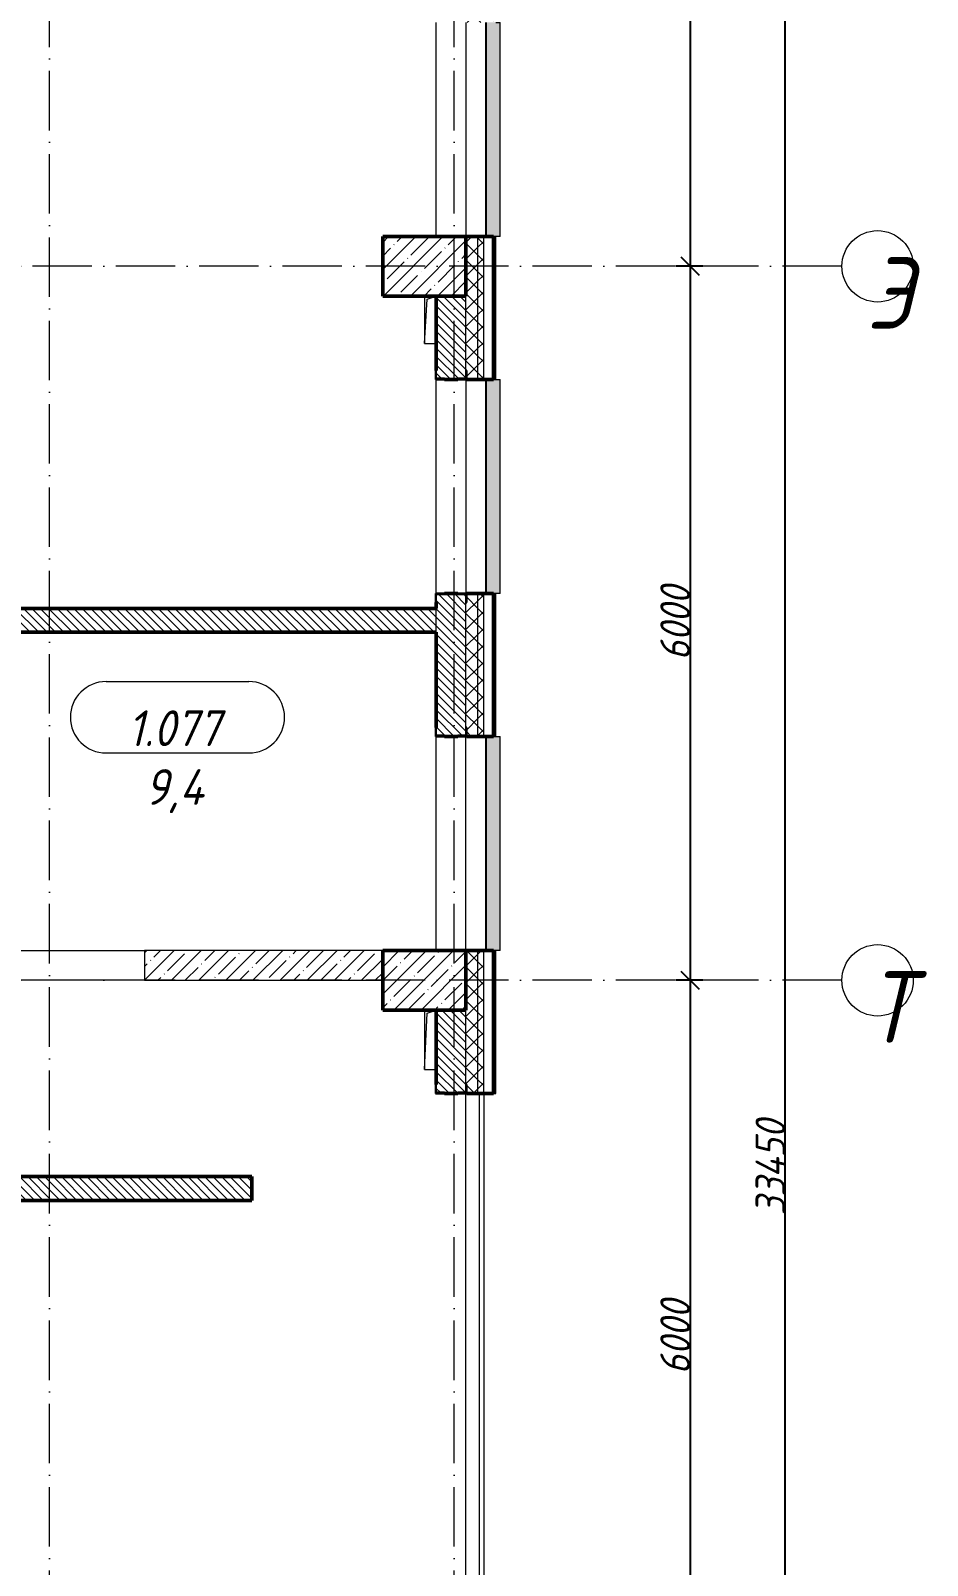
# Model space of a CAD drawing. Header units: millimetres. Extents: x -12989 to 629078, y -109036 to 555275.
# Drawn here: x 532906 to 540439, y 293457 to 306353 of the extents above; entities that cross this region are included whole.
import ezdxf

# ---------------------------------------------------------------- set-up
doc = ezdxf.new("R2010")
doc.units = ezdxf.units.MM
doc.linetypes.add('50_200_ШТРИХ_1Т_ш5_п1_п1_', pattern=[700, 500, -100, 0, -100])
for name, color, linetype, lineweight in [('A-____-____-DIMS', 7, 'Continuous', 9), ('A-GENM-____-MCUT', 7, 'Continuous', 25), ('A-GENM-____-OTLN', 7, 'Continuous', 9), ('A-GENM-____-OTLN-1', 7, 'Continuous', 25), ('A-GLAZ-____-OTLN', 7, 'Continuous', 9), ('A-WALL-____-MCUT-1', 7, 'Continuous', 9), ('A-WALL-____-MCUT-2', 7, 'Continuous', 50), ('A-WALL-____-MCUT-3', 7, 'Continuous', 9), ('A-WALL-____-OTLN', 7, 'Continuous', 9), ('A-WALL-____-PATT-1', 7, 'Continuous', 9), ('A-WALL-FNSH-MCUT-1', 7, 'Continuous', 9), ('S-COLS-____-MCUT', 7, 'Continuous', 50), ('S-COLS-____-OTLN', 7, 'Continuous', 9), ('S-GRID-____-IDEN', 7, 'Continuous', 9), ('S-GRID-____-OTLN-1', 7, '50_200_ШТРИХ_1Т_ш5_п1_п1_', 9)]:
    doc.layers.add(name, color=color, linetype=linetype, lineweight=lineweight)
doc.layers.add('A-AREA-IDEN-1', color=7, linetype='Continuous', lineweight=9, true_color=0xaaaaaa)
doc.layers.add('A-GLAZ-____-OTLN-1', color=7, linetype='Continuous', lineweight=9, true_color=0xc0c0c0)
doc.styles.add('ISOCPEUR_I', font='isocpeui.ttf', dxfattribs={"width": 0.9, "height": 2.5})
doc.styles.add('ISOCPEUR_I_9', font='isocpeui.ttf', dxfattribs={"width": 0.9, "height": 250})
doc.dimstyles.new('ISO-2_5_0_9К_БОЛЬШОЙ_ОСИ', dxfattribs={"dimscale": 304.8, "dimtxt": 248.995294, "dimasz": 0.492126, "dimexe": 0.393701, "dimexo": 0, "dimgap": 0, "dimtad": 1, "dimdec": 0, "dimzin": 0, "dimdsep": 46, "dimtxsty": 'ISOCPEUR_I_9', "dimblk1": 'OBLIQUE', "dimblk2": 'OBLIQUE', "dimsah": 1, "dimcen": 0.09, "dimdle": 0.393701, "dimazin": 0, "dimtfac": 1, "dimtdec": 4, "dimtix": 1, "dimtmove": 0, "dimatfit": 3, "dimfxl": 1, "dimtvp": 1, "dimtolj": 1, "dimtzin": 0, "dimarcsym": 2})
pattern_1 = [(135, (513013.31, 265891.49), (-35.35534, -35.35534), [])]
pattern_2 = [(45, (513013.31, 265891.49), (-70.71068, 70.71068), []), (135, (513013.31, 265891.49), (-70.71068, -70.71068), [])]

# ---------------------------------------------------------------- blocks, each defined once
blk = doc.blocks.new('BSC_Колонна _Прямоугольная - 500х700-25976089-АР1_План отверстий 1 этажа в осях 1-64_А-ГГ')
at = {"layer": 'S-COLS-____-OTLN'}
h = blk.add_hatch(dxfattribs=at)
h.set_pattern_fill('FP_29', color=256, style=0, pattern_type=2)
h.set_pattern_definition([(315, (-32481.04, 23200), (114.04925, 114.04925), []), (315, (-32481.04, 23085.95), (114.04925, 114.04925), [201.613, -40.323, 3.353, -36.97])])
h.paths.add_polyline_path([(-250, 350), (-250, -350), (250, -350), (250, 350)], flags=0)
at = {"layer": 'S-COLS-____-MCUT'}
for p, q in [((250, 350), (-250, 350)), ((-250, 350), (-250, -350)), ((250, -350), (250, 350)), ((-250, -350), (250, -350))]:
    blk.add_line(p, q, dxfattribs=at)
blk = doc.blocks.new('BSC_Колонна _Прямоугольная - 500х700-V3-АР1_План отверстий 1 этажа в осях 1-64_А-ГГ')
at = {"layer": 'S-COLS-____-OTLN'}
h = blk.add_hatch(dxfattribs=at)
h.set_pattern_fill('FP_31', color=256, style=0, pattern_type=2)
h.set_pattern_definition([(315, (-38481.04, 23200), (114.04925, 114.04925), []), (315, (-38481.04, 23085.95), (114.04925, 114.04925), [201.613, -40.323, 3.353, -36.97])])
h.paths.add_polyline_path([(-250, 238), (-250, -350), (250, -350), (250, 350), (-250, 350)], flags=0)
at = {"layer": 'S-COLS-____-MCUT'}
for p, q in [((250, 350), (-250, 350)), ((-250, 350), (-250, -350)), ((250, -350), (250, 350)), ((-250, -350), (250, -350))]:
    blk.add_line(p, q, dxfattribs=at)
blk = doc.blocks.new('Фахверк_СКБ_Уголок - 250_2700-27497298-АР1_План отверстий 1 этажа в осях 1-64_А-ГГ')
at = {"layer": 'A-GENM-____-MCUT'}
for p, q in [((200, 181), (125, 181)), ((125, 181), (125, 106)), ((131, 106), (131, 175)), ((131, 175), (200, 175)), ((200, 175), (200, 181)), ((125, 106), (131, 106)), ((131, -6), (125, -6)), ((125, -6), (125, -81)), ((125, -81), (200, -81)), ((131, -75), (131, -6)), ((200, -75), (131, -75)), ((200, -81), (200, -75))]:
    blk.add_line(p, q, dxfattribs=at)
blk = doc.blocks.new('AR_Отверстие прямоугольное _в плите_ - AR_Отверстие прямоугольное _в плите_-30511831-АР1_План отверстий 1 этажа в осях 1-64_А-ГГ')
at = {"layer": 'A-GENM-____-OTLN'}
for p, q in [((-50, 250), (-50, -250)), ((-50, -250), (-25, 225)), ((-25, 225), (50, 250)), ((-50, -250), (50, -250))]:
    blk.add_line(p, q, dxfattribs=at)
blk = doc.blocks.new('AR_Отверстие прямоугольное _в плите_ - AR_Отверстие прямоугольное _в плите_-V191-АР1_План отверстий 1 этажа в осях 1-64_А-ГГ')
at = {"layer": 'A-GENM-____-OTLN'}
for p, q in [((-50, 200), (-50, -200)), ((-50, -200), (-25, 175)), ((-25, 175), (50, 200)), ((-50, -200), (50, -200))]:
    blk.add_line(p, q, dxfattribs=at)
blk = doc.blocks.new('Отлив_СКБ - Отлив витража_120_НВФ-V210-АР1_План отверстий 1 этажа в осях 1-64_А-ГГ')
at = {"layer": 'A-GLAZ-____-OTLN-1'}
for points in [[(0, -2), (1800, -2), (1800, 0), (0, 0)], [(51, -120), (1800, -120), (1800, -2), (0, -2), (0, -120)]]:
    blk.add_hatch(color=256, dxfattribs=at).paths.add_polyline_path(points, flags=0)
at = {"layer": 'A-GLAZ-____-OTLN'}
for p, q in [((0, 0), (1800, 0)), ((1800, -2), (0, -2)), ((0, -120), (0, -83)), ((0, -120), (1800, -120)), ((1800, -83), (1800, -120))]:
    blk.add_line(p, q, dxfattribs=at)
blk = doc.blocks.new('Ось сетки - Круг_Ø6_00__ISO-2_5_0_9K_-25732049-АР1_План отверстий 1 этажа в осях 1-64_А-ГГ')
at = {"layer": 'S-GRID-____-IDEN'}
blk.add_circle((0, 0), 3, dxfattribs=at)
blk = doc.blocks.new('_Oblique')
at = {"color": 0, "linetype": 'ByBlock', "lineweight": -2}
blk.add_line((-0.5, -0.5), (0.5, 0.5), dxfattribs=at)
blk = doc.blocks.new('*D5780')
at = {"layer": 'A-____-____-DIMS', "color": 0, "lineweight": -2, "transparency": 16777216}
for p, q in [((538446, 309993), (538446, 304253)), ((538552, 309873), (538326, 309873)), ((538552, 304373), (538326, 304373))]:
    blk.add_line(p, q, dxfattribs=at)
at = {"layer": 'Defpoints', "color": 0, "transparency": 16777216}
for p in [(538552, 309873), (538446, 304373), (538552, 304373)]:
    blk.add_point(p, dxfattribs=at)
at = {"layer": 'A-____-____-DIMS', "color": 0, "lineweight": -2, "transparency": 16777216, "xscale": 150, "yscale": 150, "zscale": 150}
for p, rotation in [((538446, 309873), 90), ((538446, 304373), 270)]:
    blk.add_blockref('_Oblique', p, dxfattribs=dict(at, rotation=rotation))
at = {"layer": 'A-____-____-DIMS', "color": 0, "transparency": 16777216, "insert": (538321, 307123), "char_height": 250, "width": 758.48, "attachment_point": 5, "rotation": 90, "style": 'ISOCPEUR_I_9'}
blk.add_mtext('\\A1;5500', dxfattribs=at)
blk = doc.blocks.new('*D5781')
at = {"layer": 'A-____-____-DIMS', "color": 0, "lineweight": -2, "transparency": 16777216}
for p, q in [((538446, 304493), (538446, 298253)), ((538552, 304373), (538326, 304373)), ((538552, 298373), (538326, 298373))]:
    blk.add_line(p, q, dxfattribs=at)
at = {"layer": 'Defpoints', "color": 0, "transparency": 16777216}
for p in [(538552, 304373), (538446, 298373), (538552, 298373)]:
    blk.add_point(p, dxfattribs=at)
at = {"layer": 'A-____-____-DIMS', "color": 0, "lineweight": -2, "transparency": 16777216, "xscale": 150, "yscale": 150, "zscale": 150}
for p, rotation in [((538446, 304373), 90), ((538446, 298373), 270)]:
    blk.add_blockref('_Oblique', p, dxfattribs=dict(at, rotation=rotation))
at = {"layer": 'A-____-____-DIMS', "color": 0, "transparency": 16777216, "insert": (538321, 301373), "char_height": 250, "width": 758.48, "attachment_point": 5, "rotation": 90, "style": 'ISOCPEUR_I_9'}
blk.add_mtext('\\A1;6000', dxfattribs=at)
blk = doc.blocks.new('*D5782')
at = {"layer": 'A-____-____-DIMS', "color": 0, "lineweight": -2, "transparency": 16777216}
for p, q in [((538446, 298493), (538446, 292253)), ((538552, 298373), (538326, 298373)), ((538552, 292373), (538326, 292373))]:
    blk.add_line(p, q, dxfattribs=at)
at = {"layer": 'Defpoints', "color": 0, "transparency": 16777216}
for p in [(538552, 298373), (538446, 292373), (538552, 292373)]:
    blk.add_point(p, dxfattribs=at)
at = {"layer": 'A-____-____-DIMS', "color": 0, "lineweight": -2, "transparency": 16777216, "xscale": 150, "yscale": 150, "zscale": 150}
for p, rotation in [((538446, 298373), 90), ((538446, 292373), 270)]:
    blk.add_blockref('_Oblique', p, dxfattribs=dict(at, rotation=rotation))
at = {"layer": 'A-____-____-DIMS', "color": 0, "transparency": 16777216, "insert": (538321, 295373), "char_height": 250, "width": 758.48, "attachment_point": 5, "rotation": 90, "style": 'ISOCPEUR_I_9'}
blk.add_mtext('\\A1;6000', dxfattribs=at)
blk = doc.blocks.new('*D5786')
at = {"layer": 'A-____-____-DIMS', "color": 0, "lineweight": -2, "transparency": 16777216}
for p, q in [((539246, 279953), (539246, 313643)), ((539140, 313523), (539366, 313523)), ((539140, 280073), (539366, 280073))]:
    blk.add_line(p, q, dxfattribs=at)
at = {"layer": 'Defpoints', "color": 0, "transparency": 16777216}
for p in [(539140, 313523), (539246, 313523), (539140, 280073)]:
    blk.add_point(p, dxfattribs=at)
at = {"layer": 'A-____-____-DIMS', "color": 0, "lineweight": -2, "transparency": 16777216, "xscale": 150, "yscale": 150, "zscale": 150}
for p, rotation in [((539246, 313523), 90), ((539246, 280073), 270)]:
    blk.add_blockref('_Oblique', p, dxfattribs=dict(at, rotation=rotation))
at = {"layer": 'A-____-____-DIMS', "color": 0, "transparency": 16777216, "insert": (539121, 296798), "char_height": 250, "width": 971.08, "attachment_point": 5, "rotation": 90, "style": 'ISOCPEUR_I_9'}
blk.add_mtext('\\A1;33450', dxfattribs=at)
blk = doc.blocks.new('AAR_СКБ_Марка_помещения_1_5 ммп - Номер _ Площадь-27962135-АИ_План этажа_Стены_1')
at = {"layer": 'A-AREA-IDEN-1'}
for p, q in [((-2.987, 3), (3.013, 3)), ((-2.987, 0), (3.013, 0))]:
    blk.add_line(p, q, dxfattribs=at)
for centre, start, end in [((-2.987, 1.5), 90, 270), ((3.013, 1.5), 270, 90)]:
    blk.add_arc(centre, 1.5, start, end, dxfattribs=at)

msp = doc.modelspace()

# ---------------------------------------------------------------- hatches: boundary and pattern name
at = {"layer": 'A-WALL-____-PATT-1'}
h = msp.add_hatch(dxfattribs=at)
h.set_pattern_fill('FP_1', color=256, style=0, pattern_type=2)
h.set_pattern_definition(pattern_2)
h.paths.add_polyline_path([(536663.3109, 275422.5335), (536663.3109, 277622.5335), (536569.3109, 277622.5335), (536569.3109, 277547.5335), (536563.3109, 277547.5335), (536563.3109, 275422.5335)], flags=0)
h.paths.add_polyline_path([(536569.3109, 279422.5335), (536663.3109, 279422.5335), (536663.3109, 292622.5335), (536563.3109, 292622.5335), (536563.3109, 279497.5335), (536569.3109, 279497.5335), (536569.3109, 279428.5335)], flags=0)
h.paths.add_polyline_path([(536569.3109, 297422.5335), (536663.3109, 297422.5335), (536663.3109, 298622.5335), (536563.3109, 298622.5335), (536563.3109, 297497.5335), (536569.3109, 297497.5335), (536569.3109, 297428.5335)], flags=0)
h.paths.add_polyline_path([(536569.3109, 300422.5335), (536663.3109, 300422.5335), (536663.3109, 301622.5335), (536569.3109, 301622.5335), (536569.3109, 301547.5335), (536563.3109, 301547.5335), (536563.3109, 300497.5335), (536569.3109, 300497.5335), (536569.3109, 300428.5335)], flags=0)
h.paths.add_polyline_path([(536663.3109, 303422.5335), (536663.3109, 304622.5335), (536563.3109, 304622.5335), (536563.3109, 303497.5335), (536569.3109, 303497.5335), (536569.3109, 303422.5335)], flags=0)
h.paths.add_polyline_path([(536569.3109, 306422.5335), (536663.3109, 306422.5335), (536663.3109, 307442.5335), (536563.3109, 307442.5335), (536563.3109, 306497.5335), (536569.3109, 306497.5335), (536569.3109, 306428.5335)], flags=0)
h = msp.add_hatch(dxfattribs=at)
h.set_pattern_fill('FP_1', color=256, style=0, pattern_type=2)
h.set_pattern_definition(pattern_2)
h.paths.add_polyline_path([(536713.3109, 275422.5335), (536713.3109, 277622.5335), (536663.3109, 277622.5335), (536663.3109, 275422.5335)], flags=0)
h.paths.add_polyline_path([(536663.3109, 279422.5335), (536713.3109, 279422.5335), (536713.3109, 292622.5335), (536663.3109, 292622.5335), (536663.3109, 280385.8815)], flags=0)
h.paths.add_polyline_path([(536713.3109, 297422.5335), (536713.3109, 298622.5335), (536663.3109, 298622.5335), (536663.3109, 297422.5335)], flags=0)
h.paths.add_polyline_path([(536713.3109, 300422.5335), (536713.3109, 301622.5335), (536663.3109, 301622.5335), (536663.3109, 300422.5335)], flags=0)
h.paths.add_polyline_path([(536663.3109, 303422.5335), (536713.3109, 303422.5335), (536713.3109, 304622.5335), (536663.3109, 304622.5335), (536663.3109, 304465.7133)], flags=0)
h.paths.add_polyline_path([(536713.3109, 306422.5335), (536713.3109, 307442.5335), (536663.3109, 307442.5335), (536663.3109, 306422.5335)], flags=0)
h = msp.add_hatch(dxfattribs=at)
h.set_pattern_fill('FP_3', color=256, style=0, pattern_type=2)
h.set_pattern_definition([(45, (513013.31, 265891.49), (-85.5366, 85.5366), []), (45, (513070.34, 265891.49), (-85.5366, 85.5366), [])])
h.paths.add_polyline_path([(536813.3109, 275612.5335), (536813.3109, 277622.5335), (536793.3109, 277622.5335), (536793.3109, 275612.5335)], flags=0)
h.paths.add_polyline_path([(536813.3109, 279422.5335), (536813.3109, 292622.5335), (536793.3109, 292622.5335), (536793.3109, 279422.5335)], flags=0)
h.paths.add_polyline_path([(536793.3109, 297422.5335), (536813.3109, 297422.5335), (536813.3109, 298622.5335), (536793.3109, 298622.5335), (536793.3109, 297585.7614)], flags=0)
h.paths.add_polyline_path([(536813.3109, 300422.5335), (536813.3109, 301622.5335), (536793.3109, 301622.5335), (536793.3109, 300422.5335)], flags=0)
h.paths.add_polyline_path([(536813.3109, 303422.5335), (536813.3109, 304622.5335), (536793.3109, 304622.5335), (536793.3109, 303422.5335)], flags=0)
h.paths.add_polyline_path([(536813.3109, 306422.5335), (536813.3109, 307442.5335), (536793.3109, 307442.5335), (536793.3109, 306422.5335)], flags=0)
h = msp.add_hatch(dxfattribs=at)
h.set_pattern_fill('FP_6', color=256, style=0, pattern_type=2)
h.set_pattern_definition(pattern_1)
h.paths.add_polyline_path([(536494.3109, 300422.5335), (536494.3109, 300428.5335), (536563.3109, 300428.5335), (536563.3109, 301616.5335), (536494.3109, 301616.5335), (536494.3109, 301622.5335), (536382.3109, 301622.5335), (536382.3109, 301616.5335), (536313.3109, 301616.5335), (536313.3109, 300428.5335), (536382.3109, 300428.5335), (536382.3109, 300422.5335)], flags=0)
h.paths.add_polyline_path([(536494.3109, 303422.5335), (536494.3109, 303428.5335), (536563.3109, 303428.5335), (536563.3109, 304122.5335), (536313.3109, 304122.5335), (536313.3109, 303428.5335), (536382.3109, 303428.5335), (536382.3109, 303422.5335)], flags=0)
h = msp.add_hatch(dxfattribs=at)
h.set_pattern_fill('FP_6', color=256, style=0, pattern_type=2)
h.set_pattern_definition(pattern_1)
h.paths.add_polyline_path([(536313.3109, 301297.5335), (536313.3109, 301497.5335), (532363.3109, 301497.5335), (532363.3109, 301297.5335), (535975.3966, 301297.5335)], flags=0)
h = msp.add_hatch(dxfattribs=at)
h.set_pattern_fill('FP_27', color=256, style=0, pattern_type=2)
h.set_pattern_definition([(45, (513013.31, 265891.49), (-114.04925, 114.04925), []), (45, (513127.36, 265891.49), (-114.04925, 114.04925), [201.612, -40.322, 3.353, -36.97])])
h.paths.add_polyline_path([(535863.3109, 298372.5335), (535863.3109, 298622.5335), (533863.3109, 298622.5335), (533863.3109, 298372.5335), (534207.9323, 298372.5335)], flags=0)
h.paths.add_polyline_path([(532713.3109, 298372.5335), (532713.3109, 298622.5335), (532013.3109, 298622.5335), (532013.3109, 298372.5335), (532440.468, 298372.5335)], flags=0)
h.paths.add_polyline_path([(530863.3109, 298372.5335), (530863.3109, 298622.5335), (527613.3109, 298622.5335), (527613.3109, 298372.5335), (530673.0037, 298372.5335)], flags=0)
h = msp.add_hatch(dxfattribs=at)
h.set_pattern_fill('FP_6', color=256, style=0, pattern_type=2)
h.set_pattern_definition(pattern_1)
h.paths.add_polyline_path([(536494.3109, 297422.5335), (536494.3109, 297428.5335), (536563.3109, 297428.5335), (536563.3109, 298122.5335), (536313.3109, 298122.5335), (536313.3109, 297428.5335), (536382.3109, 297428.5335), (536382.3109, 297422.5335)], flags=0)
h = msp.add_hatch(dxfattribs=at)
h.set_pattern_fill('FP_6', color=256, style=0, pattern_type=2)
h.set_pattern_definition(pattern_1)
h.paths.add_polyline_path([(534763.3109, 296522.5335), (534763.3109, 296722.5335), (525463.3109, 296722.5335), (525463.3109, 296522.5335), (534207.9323, 296522.5335)], flags=0)

# ---------------------------------------------------------------- linework, layer by layer
at = {"layer": 'A-WALL-____-MCUT-1'}
for p, q in [((535863.3109, 298622.5335), (533863.3109, 298622.5335)), ((533863.3109, 298622.5335), (533863.3109, 298372.5335)), ((533863.3109, 298372.5335), (535863.3109, 298372.5335))]:
    msp.add_line(p, q, dxfattribs=at)
at = {"layer": 'A-WALL-____-MCUT-2'}
for p, q in [((536793.3109, 304622.5335), (536563.3109, 304622.5335)), ((536793.3109, 304622.5335), (536793.3109, 303422.5335)), ((536313.3109, 304122.5335), (536313.3109, 303497.5335)), ((536382.3109, 303422.5335), (536494.3109, 303422.5335)), ((536569.3109, 303422.5335), (536793.3109, 303422.5335)), ((536313.3109, 301547.5335), (536313.3109, 301497.5335)), ((536494.3109, 301622.5335), (536382.3109, 301622.5335)), ((536793.3109, 301622.5335), (536569.3109, 301622.5335)), ((536793.3109, 301622.5335), (536793.3109, 300422.5335)), ((536313.3109, 301497.5335), (532363.3109, 301497.5335)), ((532163.3109, 301297.5335), (536313.3109, 301297.5335)), ((536313.3109, 301297.5335), (536313.3109, 300497.5335)), ((536382.3109, 300422.5335), (536494.3109, 300422.5335)), ((536569.3109, 300422.5335), (536793.3109, 300422.5335)), ((536793.3109, 298622.5335), (536563.3109, 298622.5335)), ((536793.3109, 298622.5335), (536793.3109, 297422.5335)), ((536313.3109, 298122.5335), (536313.3109, 297497.5335)), ((536382.3109, 297422.5335), (536494.3109, 297422.5335)), ((536569.3109, 297422.5335), (536793.3109, 297422.5335)), ((534763.3109, 296722.5335), (525463.3109, 296722.5335)), ((534763.3109, 296522.5335), (534763.3109, 296722.5335)), ((525463.3109, 296522.5335), (534763.3109, 296522.5335))]:
    msp.add_line(p, q, dxfattribs=at)
at = {"layer": 'A-WALL-____-MCUT-3'}
for p, q in [((536663.3109, 303422.5335), (536663.3109, 304622.5335)), ((536713.3109, 303422.5335), (536713.3109, 304622.5335)), ((536563.3109, 303497.5335), (536563.3109, 304122.5335)), ((536563.3109, 300497.5335), (536563.3109, 301547.5335)), ((536663.3109, 300422.5335), (536663.3109, 301622.5335)), ((536713.3109, 300422.5335), (536713.3109, 301622.5335)), ((536313.3109, 301297.5335), (536313.3109, 301497.5335)), ((536663.3109, 297422.5335), (536663.3109, 298622.5335)), ((536713.3109, 297422.5335), (536713.3109, 298622.5335)), ((536563.3109, 297497.5335), (536563.3109, 298122.5335))]:
    msp.add_line(p, q, dxfattribs=at)
at = {"layer": 'A-WALL-____-OTLN'}
for p, q in [((536313.3109, 304622.5335), (536313.3109, 306422.5335)), ((536563.3109, 306422.5335), (536563.3109, 304622.5335)), ((536313.3109, 301622.5335), (536313.3109, 303422.5335)), ((536563.3109, 303422.5335), (536563.3109, 301622.5335)), ((536313.3109, 298622.5335), (536313.3109, 300422.5335)), ((536563.3109, 298622.5335), (536563.3109, 300422.5335)), ((532713.3109, 298622.5335), (533863.3109, 298622.5335)), ((533863.3109, 298372.5335), (532713.3109, 298372.5335)), ((536563.3109, 292622.5335), (536563.3109, 297422.5335)), ((536673.3109, 297422.5335), (536673.3109, 292622.5335)), ((536713.3109, 297422.5335), (536713.3109, 292622.5335))]:
    msp.add_line(p, q, dxfattribs=at)
at = {"layer": 'A-WALL-FNSH-MCUT-1'}
for p, q in [((536813.3109, 304622.5335), (536793.3109, 304622.5335)), ((536813.3109, 303422.5335), (536813.3109, 304622.5335)), ((536793.3109, 303422.5335), (536813.3109, 303422.5335)), ((536813.3109, 301622.5335), (536793.3109, 301622.5335)), ((536813.3109, 300422.5335), (536813.3109, 301622.5335)), ((536793.3109, 300422.5335), (536813.3109, 300422.5335)), ((536813.3109, 298622.5335), (536793.3109, 298622.5335)), ((536813.3109, 297422.5335), (536813.3109, 298622.5335)), ((536793.3109, 297422.5335), (536813.3109, 297422.5335))]:
    msp.add_line(p, q, dxfattribs=at)
at = {"layer": 'S-GRID-____-OTLN-1'}
for p, q in [((533063.3109, 261408.8852), (533063.3109, 315772.4512)), ((536463.3109, 261408.8852), (536463.3109, 315772.4512)), ((539721.0501, 304372.5335), (508344.5407, 304372.5335)), ((539721.0501, 298372.5335), (508344.5407, 298372.5335))]:
    msp.add_line(p, q, dxfattribs=at)

# ---------------------------------------------------------------- block references
at = {"layer": 'A-AREA-IDEN-1', "xscale": 199.9999999999999, "yscale": 199.9999999999999, "zscale": 199.9999999999999}
msp.add_blockref('AAR_СКБ_Марка_помещения_1_5 ммп - Номер _ Площадь-27962135-АИ_План этажа_Стены_1', (534136.8252, 300282.7878), dxfattribs=at)
at = {"layer": 'A-GENM-____-OTLN'}
for name, p in [('AR_Отверстие прямоугольное _в плите_ - AR_Отверстие прямоугольное _в плите_-V191-АР1_План отверстий 1 этажа в осях 1-64_А-ГГ', (536263.3109, 303922.5335)), ('AR_Отверстие прямоугольное _в плите_ - AR_Отверстие прямоугольное _в плите_-30511831-АР1_План отверстий 1 этажа в осях 1-64_А-ГГ', (536263.3109, 297872.5335))]:
    msp.add_blockref(name, p, dxfattribs=at)
at = {"layer": 'A-GENM-____-OTLN-1'}
for p, rotation in [((536488.3109, 303297.5335), 89.99999999999991), ((536388.3109, 301747.5335), 269.9999999999999), ((536488.3109, 300297.5335), 89.99999999999991), ((536488.3109, 297297.5335), 89.99999999999991)]:
    msp.add_blockref('Фахверк_СКБ_Уголок - 250_2700-27497298-АР1_План отверстий 1 этажа в осях 1-64_А-ГГ', p, dxfattribs=dict(at, rotation=rotation))
at = {"layer": 'A-GLAZ-____-OTLN', "rotation": 90}
for p in [(536730.3109, 304622.5335), (536730.3109, 301622.5335), (536730.3109, 298622.5335)]:
    msp.add_blockref('Отлив_СКБ - Отлив витража_120_НВФ-V210-АР1_План отверстий 1 этажа в осях 1-64_А-ГГ', p, dxfattribs=at)
at = {"layer": 'S-COLS-____-OTLN', "rotation": 89.9999999999999}
for name, p in [('BSC_Колонна _Прямоугольная - 500х700-V3-АР1_План отверстий 1 этажа в осях 1-64_А-ГГ', (536213.3109, 304372.5335)), ('BSC_Колонна _Прямоугольная - 500х700-25976089-АР1_План отверстий 1 этажа в осях 1-64_А-ГГ', (536213.3109, 298372.5335))]:
    msp.add_blockref(name, p, dxfattribs=at)
at = {"layer": 'S-GRID-____-IDEN', "xscale": 99.99999999999993, "yscale": 99.99999999999993, "zscale": 99.99999999999993}
for p, rotation in [((540021.0501, 304372.5335), 89.99999999999982), ((540021.0501, 298372.5335), 89.9999999999998)]:
    msp.add_blockref('Ось сетки - Круг_Ø6_00__ISO-2_5_0_9K_-25732049-АР1_План отверстий 1 этажа в осях 1-64_А-ГГ', p, dxfattribs=dict(at, rotation=rotation))

# ---------------------------------------------------------------- texts
at = {"layer": 'A-AREA-IDEN-1', "char_height": 300, "attachment_point": 8, "line_spacing_factor": 1.139951, "style": 'ISOCPEUR_I'}
for s, insert, width in [('\\pxqc,t8.46667,16.93333,25.4,33.86667,42.33333,50.8,59.26667,67.73333,76.2,84.66667,93.13333,101.6,110.06667,118.53333,127,135.46667,143.93333,152.4,160.86667,169.33333,177.8,186.26667,194.73333,203.2,211.66667,220.13333,228.6,237.06667,245.53333,254,262.46667,270.93333;{1.077}', (534111.3961, 300341.1177), 900), ('\\pxqc,t8.46667,16.93333,25.4,33.86667,42.33333,50.8,59.26667,67.73333,76.2,84.66667,93.13333,101.6,110.06667,118.53333,127,135.46667,143.93333,152.4,160.86667,169.33333,177.8,186.26667,194.73333,203.2,211.66667,220.13333,228.6,237.06667,245.53333,254,262.46667,270.93333;{9,4}', (534112.3961, 299777.1697), 582)]:
    msp.add_mtext(s, dxfattribs=dict(at, insert=insert, width=width))
at = {"layer": 'S-GRID-____-IDEN', "char_height": 600, "width": 223.670812, "attachment_point": 1, "style": 'ISOCPEUR_I'}
for s, insert in [('\\fISOCPEUR|b0|i1|c204|p34|;\\W.9;Э', (539928.2296, 304448.6094)), ('\\fISOCPEUR|b0|i1|c204|p34|;\\W.9;Т', (539928.2296, 298448.6094))]:
    msp.add_mtext(s, dxfattribs=dict(at, insert=insert))

# ---------------------------------------------------------------- dimensions: what is measured, and where the dimension line sits
at = {"layer": 'A-____-____-DIMS'}
for base, p1, p2, override, picture, middle in [((539245.8442, 313522.5335), (539139.7782, 280072.5335), (539139.7782, 313522.5335), {"dimpost": '<>', "dimfxl": 33450}, '*D5786', (539120.8442, 296797.5335)), ((538445.8442, 304372.5335), (538551.9102, 309872.5335), (538551.9102, 304372.5335), {"dimpost": '<>', "dimfxl": 5500}, '*D5780', (538320.8442, 307122.5335)), ((538445.8442, 298372.5335), (538551.9102, 304372.5335), (538551.9102, 298372.5335), {"dimpost": '<>', "dimfxl": 6000}, '*D5781', (538320.8442, 301372.5335)), ((538445.8442, 292372.5335), (538551.9102, 298372.5335), (538551.9102, 292372.5335), {"dimpost": '<>', "dimfxl": 6000}, '*D5782', (538320.8442, 295372.5335))]:
    dim = msp.add_linear_dim(base=base, p1=p1, p2=p2, angle=90, dimstyle='ISO-2_5_0_9К_БОЛЬШОЙ_ОСИ', override=override, dxfattribs=at)
    dim.commit()
    dim.dimension.update_dxf_attribs({"geometry": picture, "text_midpoint": middle})

doc.saveas('drawing.dxf')
